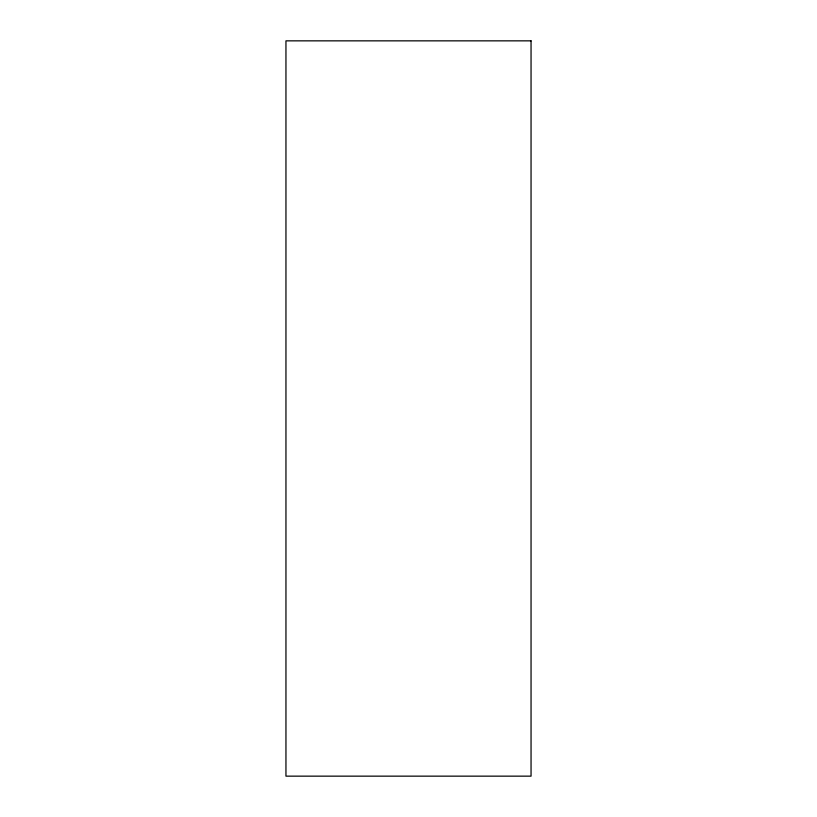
<?xml version="1.0" encoding="UTF-8"?>
<svg xmlns="http://www.w3.org/2000/svg" width="817" height="817" viewBox="0 0 817 817"><rect width="100%" height="100%" fill="white"/><g stroke="black" fill="none" stroke-linecap="round" stroke-linejoin="round"><path stroke-width="1.23" d="M531.05 40.85L285.95 40.85L285.95 776.15L531.05 776.15L531.05 40.85"/></g></svg>
